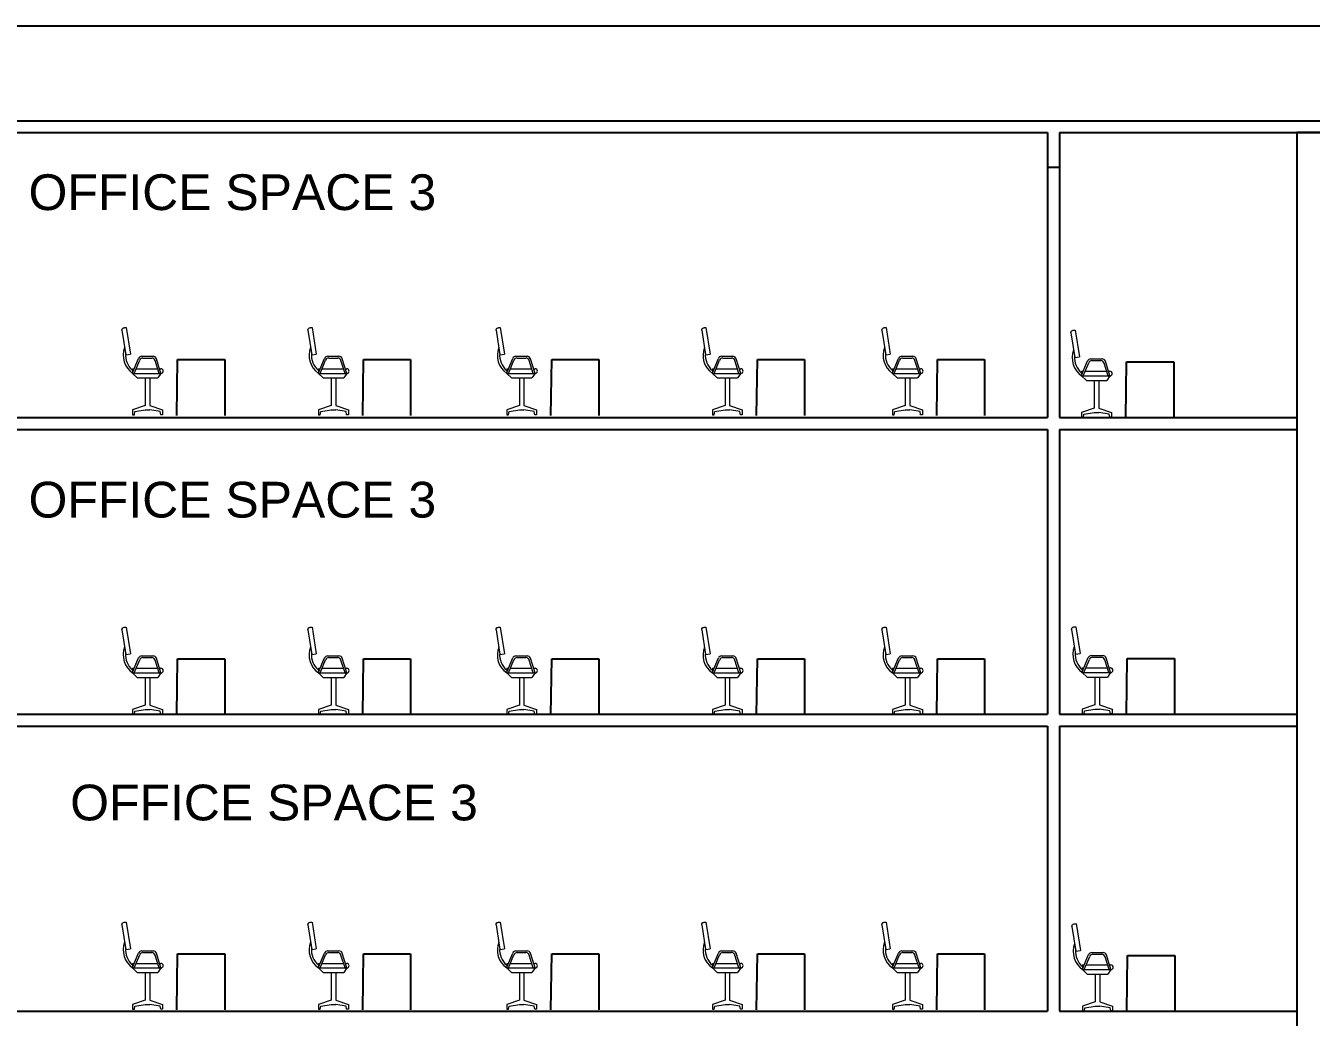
# Model space of a CAD drawing. Header units: millimetres. Extents: x 587797 to 2274247, y 1711 to 439204.
# Drawn here: x 968574 to 984821, y 247612 to 260140 of the extents above; entities that cross this region are included whole.
import ezdxf

# ---------------------------------------------------------------- set-up
doc = ezdxf.new("R2010")
doc.units = ezdxf.units.MM
doc.layers.add('finiture', color=7, linetype='Continuous', lineweight=20)
doc.styles.get("Standard").update_dxf_attribs({"font": 'arial.ttf'})

msp = doc.modelspace()

# ---------------------------------------------------------------- linework, layer by layer
for p, q in [((961486.654, 260139.945, -583.672), (1042054.571, 260139.945, -583.672)), ((961486.654, 258939.945, -583.672), (1042086.654, 258939.945, -583.672)), ((961716.654, 258789.945, -583.672), (981486.654, 258789.945, -583.672)), ((981486.654, 258789.945, -583.672), (981486.654, 255189.945, -583.672)), ((981636.654, 258789.945, -583.672), (981636.654, 255189.945, -583.672)), ((981636.654, 258789.945, -583.672), (986636.654, 258789.945, -583.672)), ((986636.654, 258789.945, -583.672), (984636.654, 258789.945, -583.672)), ((984636.654, 258789.945, -583.672), (984636.654, 236589.945, -583.672)), ((981486.654, 258351.367, -583.672), (981636.654, 258351.367, -583.672)), ((970483.237, 255216.514, -583.672), (970493.217, 255924.656, -583.672)), ((970493.217, 255924.656, -583.672), (971089.175, 255924.656, -583.672)), ((971089.175, 255924.656, -583.672), (971089.175, 255216.514, -583.672)), ((972832.693, 255216.514, -583.672), (972842.673, 255924.656, -583.672)), ((972842.673, 255924.656, -583.672), (973438.631, 255924.656, -583.672)), ((973438.631, 255924.656, -583.672), (973438.631, 255216.514, -583.672)), ((975211.515, 255216.514, -583.672), (975221.495, 255924.656, -583.672)), ((975221.495, 255924.656, -583.672), (975817.453, 255924.656, -583.672)), ((975817.453, 255924.656, -583.672), (975817.453, 255216.514, -583.672)), ((977810.601, 255216.514, -583.672), (977820.581, 255924.656, -583.672)), ((977820.581, 255924.656, -583.672), (978416.539, 255924.656, -583.672)), ((978416.539, 255924.656, -583.672), (978416.539, 255216.514, -583.672)), ((980086.634, 255216.514, -583.672), (980096.615, 255924.656, -583.672)), ((980096.615, 255924.656, -583.672), (980692.572, 255924.656, -583.672)), ((980692.572, 255924.656, -583.672), (980692.572, 255216.514, -583.672)), ((982476.718, 255184.263, -583.672), (982486.698, 255892.405, -583.672)), ((982486.698, 255892.405, -583.672), (983082.656, 255892.405, -583.672)), ((983082.656, 255892.405, -583.672), (983082.656, 255184.263, -583.672)), ((961716.654, 255189.945, -583.672), (981486.654, 255189.945, -583.672)), ((981636.654, 255189.945, -583.672), (984636.654, 255189.945, -583.672)), ((961716.654, 255039.945, -583.672), (981486.654, 255039.945, -583.672)), ((981486.654, 255039.945, -583.672), (981486.654, 251439.945, -583.672)), ((981636.654, 255039.945, -583.672), (981636.654, 251439.945, -583.672)), ((981636.654, 255039.945, -583.672), (984636.654, 255039.945, -583.672)), ((970483.237, 251431.63, -583.672), (970493.217, 252139.772, -583.672)), ((970493.217, 252139.772, -583.672), (971089.175, 252139.772, -583.672)), ((971089.175, 252139.772, -583.672), (971089.175, 251431.63, -583.672)), ((972832.693, 251431.63, -583.672), (972842.673, 252139.772, -583.672)), ((972842.673, 252139.772, -583.672), (973438.631, 252139.772, -583.672)), ((973438.631, 252139.772, -583.672), (973438.631, 251431.63, -583.672)), ((975211.515, 251431.63, -583.672), (975221.495, 252139.772, -583.672)), ((975221.495, 252139.772, -583.672), (975817.453, 252139.772, -583.672)), ((975817.453, 252139.772, -583.672), (975817.453, 251431.63, -583.672)), ((977810.601, 251431.63, -583.672), (977820.581, 252139.772, -583.672)), ((977820.581, 252139.772, -583.672), (978416.539, 252139.772, -583.672)), ((978416.539, 252139.772, -583.672), (978416.539, 251431.63, -583.672)), ((980086.634, 251431.63, -583.672), (980096.615, 252139.772, -583.672)), ((980096.615, 252139.772, -583.672), (980692.572, 252139.772, -583.672)), ((980692.572, 252139.772, -583.672), (980692.572, 251431.63, -583.672)), ((982485.186, 251435.944, -583.672), (982495.166, 252144.086, -583.672)), ((982495.166, 252144.086, -583.672), (983091.123, 252144.086, -583.672)), ((983091.123, 252144.086, -583.672), (983091.123, 251435.944, -583.672)), ((961716.654, 251439.945, -583.672), (981486.654, 251439.945, -583.672)), ((981636.654, 251439.945, -583.672), (984636.654, 251439.945, -583.672)), ((961716.654, 251289.945, -583.672), (981486.654, 251289.945, -583.672)), ((981486.654, 251289.945, -583.672), (981486.654, 247689.945, -583.672)), ((981636.654, 251289.945, -583.672), (981636.654, 247689.945, -583.672)), ((981636.654, 251289.945, -583.672), (984636.654, 251289.945, -583.672)), ((970483.237, 247704.138, -583.672), (970493.217, 248412.28, -583.672)), ((970493.217, 248412.28, -583.672), (971089.175, 248412.28, -583.672)), ((971089.175, 248412.28, -583.672), (971089.175, 247704.138, -583.672)), ((972832.693, 247704.138, -583.672), (972842.673, 248412.28, -583.672)), ((972842.673, 248412.28, -583.672), (973438.631, 248412.28, -583.672)), ((973438.631, 248412.28, -583.672), (973438.631, 247704.138, -583.672)), ((975211.515, 247704.138, -583.672), (975221.495, 248412.28, -583.672)), ((975221.495, 248412.28, -583.672), (975817.453, 248412.28, -583.672)), ((975817.453, 248412.28, -583.672), (975817.453, 247704.138, -583.672)), ((977810.601, 247704.138, -583.672), (977820.581, 248412.28, -583.672)), ((977820.581, 248412.28, -583.672), (978416.539, 248412.28, -583.672)), ((978416.539, 248412.28, -583.672), (978416.539, 247704.138, -583.672)), ((980086.634, 247704.138, -583.672), (980096.615, 248412.28, -583.672)), ((980096.615, 248412.28, -583.672), (980692.572, 248412.28, -583.672)), ((980692.572, 248412.28, -583.672), (980692.572, 247704.138, -583.672)), ((982488.983, 247683.432, -583.672), (982498.963, 248391.574, -583.672)), ((982498.963, 248391.574, -583.672), (983094.921, 248391.574, -583.672)), ((983094.921, 248391.574, -583.672), (983094.921, 247683.432, -583.672)), ((961716.654, 247689.945, -583.672), (981486.654, 247689.945, -583.672)), ((981636.654, 247689.945, -583.672), (984636.654, 247689.945, -583.672))]:
    msp.add_line(p, q)
at = {"layer": 'finiture', "linetype": 'Continuous'}
for p, q in [((969789.584, 256293.467, -583.672), (969838.855, 255979.602, -583.672)), ((969842.936, 256327.61, -583.672), (969896.155, 255988.597, -583.672)), ((972139.04, 256293.467, -583.672), (972188.311, 255979.602, -583.672)), ((972192.391, 256327.61, -583.672), (972245.61, 255988.597, -583.672)), ((974517.862, 256293.467, -583.672), (974567.133, 255979.602, -583.672)), ((974571.214, 256327.61, -583.672), (974624.433, 255988.597, -583.672)), ((977116.948, 256293.467, -583.672), (977166.219, 255979.602, -583.672)), ((977170.3, 256327.61, -583.672), (977223.519, 255988.597, -583.672)), ((979392.981, 256293.467, -583.672), (979442.252, 255979.602, -583.672)), ((979446.333, 256327.61, -583.672), (979499.552, 255988.597, -583.672)), ((981783.065, 256261.216, -583.672), (981832.336, 255947.351, -583.672)), ((981836.417, 256295.359, -583.672), (981889.636, 255956.346, -583.672)), ((969838.855, 255979.602, -583.672), (969896.155, 255988.597, -583.672)), ((969924.882, 255755.643, -583.672), (970000.513, 255936.163, -583.672)), ((969944.943, 255747.238, -583.672), (970014.982, 255914.412, -583.672)), ((970040.635, 255962.854, -583.672), (970183.211, 255962.854, -583.672)), ((970055.104, 255941.103, -583.672), (970167.243, 255941.103, -583.672)), ((970259.933, 255747.597, -583.672), (970208.746, 255910.633, -583.672)), ((970282.73, 255747.597, -583.672), (970224.715, 255932.383, -583.672)), ((972188.311, 255979.602, -583.672), (972245.61, 255988.597, -583.672)), ((972274.338, 255755.643, -583.672), (972349.968, 255936.163, -583.672)), ((972294.399, 255747.238, -583.672), (972364.438, 255914.412, -583.672)), ((972390.09, 255962.854, -583.672), (972532.667, 255962.854, -583.672)), ((972404.56, 255941.103, -583.672), (972516.698, 255941.103, -583.672)), ((972609.389, 255747.597, -583.672), (972558.202, 255910.633, -583.672)), ((972632.186, 255747.597, -583.672), (972574.17, 255932.383, -583.672)), ((974567.133, 255979.602, -583.672), (974624.433, 255988.597, -583.672)), ((974653.16, 255755.643, -583.672), (974728.791, 255936.163, -583.672)), ((974673.221, 255747.238, -583.672), (974743.261, 255914.412, -583.672)), ((974768.913, 255962.854, -583.672), (974911.489, 255962.854, -583.672)), ((974783.383, 255941.103, -583.672), (974895.521, 255941.103, -583.672)), ((974988.211, 255747.597, -583.672), (974937.024, 255910.633, -583.672)), ((975011.008, 255747.597, -583.672), (974952.993, 255932.383, -583.672)), ((977166.219, 255979.602, -583.672), (977223.519, 255988.597, -583.672)), ((977252.246, 255755.643, -583.672), (977327.877, 255936.163, -583.672)), ((977272.307, 255747.238, -583.672), (977342.347, 255914.412, -583.672)), ((977367.999, 255962.854, -583.672), (977510.575, 255962.854, -583.672)), ((977382.469, 255941.103, -583.672), (977494.607, 255941.103, -583.672)), ((977587.297, 255747.597, -583.672), (977536.11, 255910.633, -583.672)), ((977610.094, 255747.597, -583.672), (977552.079, 255932.383, -583.672)), ((979442.252, 255979.602, -583.672), (979499.552, 255988.597, -583.672)), ((979528.279, 255755.643, -583.672), (979603.91, 255936.163, -583.672)), ((979548.34, 255747.238, -583.672), (979618.38, 255914.412, -583.672)), ((979644.032, 255962.854, -583.672), (979786.608, 255962.854, -583.672)), ((979658.502, 255941.103, -583.672), (979770.64, 255941.103, -583.672)), ((979863.33, 255747.597, -583.672), (979812.143, 255910.633, -583.672)), ((979886.127, 255747.597, -583.672), (979828.112, 255932.383, -583.672)), ((981832.336, 255947.351, -583.672), (981889.636, 255956.346, -583.672)), ((981918.363, 255723.392, -583.672), (981993.994, 255903.911, -583.672)), ((982034.116, 255930.603, -583.672), (982176.692, 255930.603, -583.672)), ((982048.586, 255908.852, -583.672), (982160.724, 255908.852, -583.672)), ((982276.211, 255715.345, -583.672), (982218.196, 255900.132, -583.672)), ((969924.882, 255805.598, -583.672), (969924.882, 255747.597, -583.672)), ((969924.882, 255805.598, -583.672), (969945.811, 255805.598, -583.672)), ((969924.882, 255747.597, -583.672), (970282.73, 255747.597, -583.672)), ((969924.882, 255747.597, -583.672), (969984.291, 255689.993, -583.672)), ((969969.394, 255805.598, -583.672), (970241.723, 255805.598, -583.672)), ((970282.73, 255747.597, -583.672), (970242.68, 255689.993, -583.672)), ((970264.52, 255805.598, -583.672), (970282.73, 255805.598, -583.672)), ((972274.338, 255805.598, -583.672), (972274.338, 255747.597, -583.672)), ((972274.338, 255805.598, -583.672), (972295.267, 255805.598, -583.672)), ((972274.338, 255747.597, -583.672), (972632.186, 255747.597, -583.672)), ((972274.338, 255747.597, -583.672), (972333.747, 255689.993, -583.672)), ((972318.849, 255805.598, -583.672), (972591.178, 255805.598, -583.672)), ((972632.186, 255747.597, -583.672), (972592.136, 255689.993, -583.672)), ((972613.976, 255805.598, -583.672), (972632.186, 255805.598, -583.672)), ((974653.16, 255805.598, -583.672), (974653.16, 255747.597, -583.672)), ((974653.16, 255805.598, -583.672), (974674.089, 255805.598, -583.672)), ((974653.16, 255747.597, -583.672), (975011.008, 255747.597, -583.672)), ((974653.16, 255747.597, -583.672), (974712.569, 255689.993, -583.672)), ((974697.672, 255805.598, -583.672), (974970.001, 255805.598, -583.672)), ((975011.008, 255747.597, -583.672), (974970.958, 255689.993, -583.672)), ((974992.798, 255805.598, -583.672), (975011.008, 255805.598, -583.672)), ((977252.246, 255805.598, -583.672), (977252.246, 255747.597, -583.672)), ((977252.246, 255805.598, -583.672), (977273.175, 255805.598, -583.672)), ((977252.246, 255747.597, -583.672), (977610.094, 255747.597, -583.672)), ((977252.246, 255747.597, -583.672), (977311.655, 255689.993, -583.672)), ((977296.758, 255805.598, -583.672), (977569.087, 255805.598, -583.672)), ((977610.094, 255747.597, -583.672), (977570.044, 255689.993, -583.672)), ((977591.884, 255805.598, -583.672), (977610.094, 255805.598, -583.672)), ((979528.279, 255805.598, -583.672), (979528.279, 255747.597, -583.672)), ((979528.279, 255805.598, -583.672), (979549.209, 255805.598, -583.672)), ((979528.279, 255747.597, -583.672), (979886.127, 255747.597, -583.672)), ((979528.279, 255747.597, -583.672), (979587.688, 255689.993, -583.672)), ((979572.791, 255805.598, -583.672), (979845.12, 255805.598, -583.672)), ((979886.127, 255747.597, -583.672), (979846.077, 255689.993, -583.672)), ((979867.917, 255805.598, -583.672), (979886.127, 255805.598, -583.672)), ((981918.363, 255773.347, -583.672), (981918.363, 255715.345, -583.672)), ((981918.363, 255773.347, -583.672), (981939.292, 255773.347, -583.672)), ((981938.424, 255714.987, -583.672), (982008.464, 255882.161, -583.672)), ((981962.875, 255773.347, -583.672), (982235.204, 255773.347, -583.672)), ((982253.414, 255715.345, -583.672), (982202.227, 255878.381, -583.672)), ((982258.001, 255773.347, -583.672), (982276.211, 255773.347, -583.672)), ((969984.291, 255689.993, -583.672), (970242.68, 255689.993, -583.672)), ((970084.485, 255689.993, -583.672), (970084.485, 255341.828, -583.672)), ((970142.486, 255689.993, -583.672), (970142.486, 255341.828, -583.672)), ((972333.747, 255689.993, -583.672), (972592.136, 255689.993, -583.672)), ((972433.941, 255689.993, -583.672), (972433.941, 255341.828, -583.672)), ((972491.942, 255689.993, -583.672), (972491.942, 255341.828, -583.672)), ((974712.569, 255689.993, -583.672), (974970.958, 255689.993, -583.672)), ((974812.763, 255689.993, -583.672), (974812.763, 255341.828, -583.672)), ((974870.764, 255689.993, -583.672), (974870.764, 255341.828, -583.672)), ((977311.655, 255689.993, -583.672), (977570.044, 255689.993, -583.672)), ((977411.849, 255689.993, -583.672), (977411.849, 255341.828, -583.672)), ((977469.85, 255689.993, -583.672), (977469.85, 255341.828, -583.672)), ((979587.688, 255689.993, -583.672), (979846.077, 255689.993, -583.672)), ((979687.882, 255689.993, -583.672), (979687.882, 255341.828, -583.672)), ((979745.883, 255689.993, -583.672), (979745.883, 255341.828, -583.672)), ((981918.363, 255715.345, -583.672), (982276.211, 255715.345, -583.672)), ((981918.363, 255715.345, -583.672), (981977.772, 255657.742, -583.672)), ((981977.772, 255657.742, -583.672), (982236.161, 255657.742, -583.672)), ((982077.966, 255657.742, -583.672), (982077.966, 255309.576, -583.672)), ((982135.967, 255657.742, -583.672), (982135.967, 255309.576, -583.672)), ((982276.211, 255715.345, -583.672), (982236.161, 255657.742, -583.672)), ((970084.485, 255341.828, -583.672), (969924.882, 255287.191, -583.672)), ((969924.882, 255287.191, -583.672), (969924.882, 255225.585, -583.672)), ((969946.825, 255225.585, -583.672), (969953.611, 255264.726, -583.672)), ((969953.611, 255264.726, -583.672), (970084.485, 255287.191, -583.672)), ((970084.485, 255287.191, -583.672), (970142.486, 255287.191, -583.672)), ((970142.486, 255341.828, -583.672), (970302.089, 255287.191, -583.672)), ((970273.36, 255264.726, -583.672), (970142.486, 255287.191, -583.672)), ((970280.147, 255225.585, -583.672), (970273.36, 255264.726, -583.672)), ((970302.089, 255287.191, -583.672), (970302.089, 255225.585, -583.672)), ((972433.941, 255341.828, -583.672), (972274.338, 255287.191, -583.672)), ((972274.338, 255287.191, -583.672), (972274.338, 255225.585, -583.672)), ((972296.28, 255225.585, -583.672), (972303.067, 255264.726, -583.672)), ((972303.067, 255264.726, -583.672), (972433.941, 255287.191, -583.672)), ((972433.941, 255287.191, -583.672), (972491.942, 255287.191, -583.672)), ((972491.942, 255341.828, -583.672), (972651.545, 255287.191, -583.672)), ((972622.816, 255264.726, -583.672), (972491.942, 255287.191, -583.672)), ((972629.602, 255225.585, -583.672), (972622.816, 255264.726, -583.672)), ((972651.545, 255287.191, -583.672), (972651.545, 255225.585, -583.672)), ((974812.763, 255341.828, -583.672), (974653.16, 255287.191, -583.672)), ((974653.16, 255287.191, -583.672), (974653.16, 255225.585, -583.672)), ((974675.103, 255225.585, -583.672), (974681.889, 255264.726, -583.672)), ((974681.889, 255264.726, -583.672), (974812.763, 255287.191, -583.672)), ((974812.763, 255287.191, -583.672), (974870.764, 255287.191, -583.672)), ((974870.764, 255341.828, -583.672), (975030.367, 255287.191, -583.672)), ((975001.638, 255264.726, -583.672), (974870.764, 255287.191, -583.672)), ((975008.425, 255225.585, -583.672), (975001.638, 255264.726, -583.672)), ((975030.367, 255287.191, -583.672), (975030.367, 255225.585, -583.672)), ((977411.849, 255341.828, -583.672), (977252.246, 255287.191, -583.672)), ((977252.246, 255287.191, -583.672), (977252.246, 255225.585, -583.672)), ((977274.189, 255225.585, -583.672), (977280.975, 255264.726, -583.672)), ((977280.975, 255264.726, -583.672), (977411.849, 255287.191, -583.672)), ((977411.849, 255287.191, -583.672), (977469.85, 255287.191, -583.672)), ((977469.85, 255341.828, -583.672), (977629.453, 255287.191, -583.672)), ((977600.724, 255264.726, -583.672), (977469.85, 255287.191, -583.672)), ((977607.511, 255225.585, -583.672), (977600.724, 255264.726, -583.672)), ((977629.453, 255287.191, -583.672), (977629.453, 255225.585, -583.672)), ((979687.882, 255341.828, -583.672), (979528.279, 255287.191, -583.672)), ((979528.279, 255287.191, -583.672), (979528.279, 255225.585, -583.672)), ((979550.222, 255225.585, -583.672), (979557.008, 255264.726, -583.672)), ((979557.008, 255264.726, -583.672), (979687.882, 255287.191, -583.672)), ((979687.882, 255287.191, -583.672), (979745.883, 255287.191, -583.672)), ((979745.883, 255341.828, -583.672), (979905.486, 255287.191, -583.672)), ((979876.757, 255264.726, -583.672), (979745.883, 255287.191, -583.672)), ((979883.544, 255225.585, -583.672), (979876.757, 255264.726, -583.672)), ((979905.486, 255287.191, -583.672), (979905.486, 255225.585, -583.672)), ((982077.966, 255309.576, -583.672), (981918.363, 255254.94, -583.672)), ((981918.363, 255254.94, -583.672), (981918.363, 255193.333, -583.672)), ((981947.092, 255232.474, -583.672), (982077.966, 255254.94, -583.672)), ((982077.966, 255254.94, -583.672), (982135.967, 255254.94, -583.672)), ((982135.967, 255309.576, -583.672), (982295.57, 255254.94, -583.672)), ((982266.841, 255232.474, -583.672), (982135.967, 255254.94, -583.672)), ((982295.57, 255254.94, -583.672), (982295.57, 255193.333, -583.672)), ((969924.882, 255225.585, -583.672), (969946.825, 255225.585, -583.672)), ((970302.089, 255225.585, -583.672), (970280.147, 255225.585, -583.672)), ((972274.338, 255225.585, -583.672), (972296.28, 255225.585, -583.672)), ((972651.545, 255225.585, -583.672), (972629.602, 255225.585, -583.672)), ((974653.16, 255225.585, -583.672), (974675.103, 255225.585, -583.672)), ((975030.367, 255225.585, -583.672), (975008.425, 255225.585, -583.672)), ((977252.246, 255225.585, -583.672), (977274.189, 255225.585, -583.672)), ((977629.453, 255225.585, -583.672), (977607.511, 255225.585, -583.672)), ((979528.279, 255225.585, -583.672), (979550.222, 255225.585, -583.672)), ((979905.486, 255225.585, -583.672), (979883.544, 255225.585, -583.672)), ((981918.363, 255193.333, -583.672), (981940.306, 255193.333, -583.672)), ((981940.306, 255193.333, -583.672), (981947.092, 255232.474, -583.672)), ((982273.628, 255193.333, -583.672), (982266.841, 255232.474, -583.672)), ((982295.57, 255193.333, -583.672), (982273.628, 255193.333, -583.672)), ((969789.584, 252508.583, -583.672), (969838.855, 252194.718, -583.672)), ((969842.936, 252542.726, -583.672), (969896.155, 252203.713, -583.672)), ((972139.04, 252508.583, -583.672), (972188.311, 252194.718, -583.672)), ((972192.391, 252542.726, -583.672), (972245.61, 252203.713, -583.672)), ((974517.862, 252508.583, -583.672), (974567.133, 252194.718, -583.672)), ((974571.214, 252542.726, -583.672), (974624.433, 252203.713, -583.672)), ((977116.948, 252508.583, -583.672), (977166.219, 252194.718, -583.672)), ((977170.3, 252542.726, -583.672), (977223.519, 252203.713, -583.672)), ((979392.981, 252508.583, -583.672), (979442.252, 252194.718, -583.672)), ((979446.333, 252542.726, -583.672), (979499.552, 252203.713, -583.672)), ((981791.532, 252512.897, -583.672), (981840.803, 252199.032, -583.672)), ((981844.884, 252547.04, -583.672), (981898.103, 252208.027, -583.672)), ((969838.855, 252194.718, -583.672), (969896.155, 252203.713, -583.672)), ((969924.882, 251970.759, -583.672), (970000.513, 252151.278, -583.672)), ((970040.635, 252177.97, -583.672), (970183.211, 252177.97, -583.672)), ((970055.104, 252156.219, -583.672), (970167.243, 252156.219, -583.672)), ((972188.311, 252194.718, -583.672), (972245.61, 252203.713, -583.672)), ((972274.338, 251970.759, -583.672), (972349.968, 252151.278, -583.672)), ((972390.09, 252177.97, -583.672), (972532.667, 252177.97, -583.672)), ((972404.56, 252156.219, -583.672), (972516.698, 252156.219, -583.672)), ((974567.133, 252194.718, -583.672), (974624.433, 252203.713, -583.672)), ((974653.16, 251970.759, -583.672), (974728.791, 252151.278, -583.672)), ((974768.913, 252177.97, -583.672), (974911.489, 252177.97, -583.672)), ((974783.383, 252156.219, -583.672), (974895.521, 252156.219, -583.672)), ((977166.219, 252194.718, -583.672), (977223.519, 252203.713, -583.672)), ((977252.246, 251970.759, -583.672), (977327.877, 252151.278, -583.672)), ((977367.999, 252177.97, -583.672), (977510.575, 252177.97, -583.672)), ((977382.469, 252156.219, -583.672), (977494.607, 252156.219, -583.672)), ((979442.252, 252194.718, -583.672), (979499.552, 252203.713, -583.672)), ((979528.279, 251970.759, -583.672), (979603.91, 252151.278, -583.672)), ((979644.032, 252177.97, -583.672), (979786.608, 252177.97, -583.672)), ((979658.502, 252156.219, -583.672), (979770.64, 252156.219, -583.672)), ((981840.803, 252199.032, -583.672), (981898.103, 252208.027, -583.672)), ((981926.831, 251975.073, -583.672), (982002.461, 252155.592, -583.672)), ((982042.583, 252182.284, -583.672), (982185.16, 252182.284, -583.672)), ((982057.053, 252160.533, -583.672), (982169.191, 252160.533, -583.672)), ((982284.679, 251967.026, -583.672), (982226.663, 252151.813, -583.672)), ((969924.882, 252020.714, -583.672), (969924.882, 251962.713, -583.672)), ((969924.882, 252020.714, -583.672), (969945.811, 252020.714, -583.672)), ((969944.943, 251962.354, -583.672), (970014.982, 252129.528, -583.672)), ((969969.394, 252020.714, -583.672), (970241.723, 252020.714, -583.672)), ((970259.933, 251962.713, -583.672), (970208.746, 252125.749, -583.672)), ((970282.73, 251962.713, -583.672), (970224.715, 252147.499, -583.672)), ((970264.52, 252020.714, -583.672), (970282.73, 252020.714, -583.672)), ((972274.338, 252020.714, -583.672), (972274.338, 251962.713, -583.672)), ((972274.338, 252020.714, -583.672), (972295.267, 252020.714, -583.672)), ((972294.399, 251962.354, -583.672), (972364.438, 252129.528, -583.672)), ((972318.849, 252020.714, -583.672), (972591.178, 252020.714, -583.672)), ((972609.389, 251962.713, -583.672), (972558.202, 252125.749, -583.672)), ((972632.186, 251962.713, -583.672), (972574.17, 252147.499, -583.672)), ((972613.976, 252020.714, -583.672), (972632.186, 252020.714, -583.672)), ((974653.16, 252020.714, -583.672), (974653.16, 251962.713, -583.672)), ((974653.16, 252020.714, -583.672), (974674.089, 252020.714, -583.672)), ((974673.221, 251962.354, -583.672), (974743.261, 252129.528, -583.672)), ((974697.672, 252020.714, -583.672), (974970.001, 252020.714, -583.672)), ((974988.211, 251962.713, -583.672), (974937.024, 252125.749, -583.672)), ((975011.008, 251962.713, -583.672), (974952.993, 252147.499, -583.672)), ((974992.798, 252020.714, -583.672), (975011.008, 252020.714, -583.672)), ((977252.246, 252020.714, -583.672), (977252.246, 251962.713, -583.672)), ((977252.246, 252020.714, -583.672), (977273.175, 252020.714, -583.672)), ((977272.307, 251962.354, -583.672), (977342.347, 252129.528, -583.672)), ((977296.758, 252020.714, -583.672), (977569.087, 252020.714, -583.672)), ((977587.297, 251962.713, -583.672), (977536.11, 252125.749, -583.672)), ((977610.094, 251962.713, -583.672), (977552.079, 252147.499, -583.672)), ((977591.884, 252020.714, -583.672), (977610.094, 252020.714, -583.672)), ((979528.279, 252020.714, -583.672), (979528.279, 251962.713, -583.672)), ((979528.279, 252020.714, -583.672), (979549.209, 252020.714, -583.672)), ((979548.34, 251962.354, -583.672), (979618.38, 252129.528, -583.672)), ((979572.791, 252020.714, -583.672), (979845.12, 252020.714, -583.672)), ((979863.33, 251962.713, -583.672), (979812.143, 252125.749, -583.672)), ((979886.127, 251962.713, -583.672), (979828.112, 252147.499, -583.672)), ((979867.917, 252020.714, -583.672), (979886.127, 252020.714, -583.672)), ((981926.831, 252025.028, -583.672), (981926.831, 251967.026, -583.672)), ((981926.831, 252025.028, -583.672), (981947.76, 252025.028, -583.672)), ((981946.892, 251966.668, -583.672), (982016.931, 252133.842, -583.672)), ((981971.342, 252025.028, -583.672), (982243.671, 252025.028, -583.672)), ((982261.881, 251967.026, -583.672), (982210.695, 252130.063, -583.672)), ((982266.469, 252025.028, -583.672), (982284.679, 252025.028, -583.672)), ((969924.882, 251962.713, -583.672), (970282.73, 251962.713, -583.672)), ((969924.882, 251962.713, -583.672), (969984.291, 251905.109, -583.672)), ((969984.291, 251905.109, -583.672), (970242.68, 251905.109, -583.672)), ((970084.485, 251905.109, -583.672), (970084.485, 251556.943, -583.672)), ((970142.486, 251905.109, -583.672), (970142.486, 251556.943, -583.672)), ((970282.73, 251962.713, -583.672), (970242.68, 251905.109, -583.672)), ((972274.338, 251962.713, -583.672), (972632.186, 251962.713, -583.672)), ((972274.338, 251962.713, -583.672), (972333.747, 251905.109, -583.672)), ((972333.747, 251905.109, -583.672), (972592.136, 251905.109, -583.672)), ((972433.941, 251905.109, -583.672), (972433.941, 251556.943, -583.672)), ((972491.942, 251905.109, -583.672), (972491.942, 251556.943, -583.672)), ((972632.186, 251962.713, -583.672), (972592.136, 251905.109, -583.672)), ((974653.16, 251962.713, -583.672), (975011.008, 251962.713, -583.672)), ((974653.16, 251962.713, -583.672), (974712.569, 251905.109, -583.672)), ((974712.569, 251905.109, -583.672), (974970.958, 251905.109, -583.672)), ((974812.763, 251905.109, -583.672), (974812.763, 251556.943, -583.672)), ((974870.764, 251905.109, -583.672), (974870.764, 251556.943, -583.672)), ((975011.008, 251962.713, -583.672), (974970.958, 251905.109, -583.672)), ((977252.246, 251962.713, -583.672), (977610.094, 251962.713, -583.672)), ((977252.246, 251962.713, -583.672), (977311.655, 251905.109, -583.672)), ((977311.655, 251905.109, -583.672), (977570.044, 251905.109, -583.672)), ((977411.849, 251905.109, -583.672), (977411.849, 251556.943, -583.672)), ((977469.85, 251905.109, -583.672), (977469.85, 251556.943, -583.672)), ((977610.094, 251962.713, -583.672), (977570.044, 251905.109, -583.672)), ((979528.279, 251962.713, -583.672), (979886.127, 251962.713, -583.672)), ((979528.279, 251962.713, -583.672), (979587.688, 251905.109, -583.672)), ((979587.688, 251905.109, -583.672), (979846.077, 251905.109, -583.672)), ((979687.882, 251905.109, -583.672), (979687.882, 251556.943, -583.672)), ((979745.883, 251905.109, -583.672), (979745.883, 251556.943, -583.672)), ((979886.127, 251962.713, -583.672), (979846.077, 251905.109, -583.672)), ((981926.831, 251967.026, -583.672), (982284.679, 251967.026, -583.672)), ((981926.831, 251967.026, -583.672), (981986.24, 251909.423, -583.672)), ((981986.24, 251909.423, -583.672), (982244.629, 251909.423, -583.672)), ((982086.433, 251909.423, -583.672), (982086.433, 251561.257, -583.672)), ((982144.435, 251909.423, -583.672), (982144.435, 251561.257, -583.672)), ((982284.679, 251967.026, -583.672), (982244.629, 251909.423, -583.672)), ((970084.485, 251556.943, -583.672), (969924.882, 251502.307, -583.672)), ((969924.882, 251502.307, -583.672), (969924.882, 251440.7, -583.672)), ((969953.611, 251479.841, -583.672), (970084.485, 251502.307, -583.672)), ((970084.485, 251502.307, -583.672), (970142.486, 251502.307, -583.672)), ((970142.486, 251556.943, -583.672), (970302.089, 251502.307, -583.672)), ((970273.36, 251479.841, -583.672), (970142.486, 251502.307, -583.672)), ((970302.089, 251502.307, -583.672), (970302.089, 251440.7, -583.672)), ((972433.941, 251556.943, -583.672), (972274.338, 251502.307, -583.672)), ((972274.338, 251502.307, -583.672), (972274.338, 251440.7, -583.672)), ((972303.067, 251479.841, -583.672), (972433.941, 251502.307, -583.672)), ((972433.941, 251502.307, -583.672), (972491.942, 251502.307, -583.672)), ((972491.942, 251556.943, -583.672), (972651.545, 251502.307, -583.672)), ((972622.816, 251479.841, -583.672), (972491.942, 251502.307, -583.672)), ((972651.545, 251502.307, -583.672), (972651.545, 251440.7, -583.672)), ((974812.763, 251556.943, -583.672), (974653.16, 251502.307, -583.672)), ((974653.16, 251502.307, -583.672), (974653.16, 251440.7, -583.672)), ((974681.889, 251479.841, -583.672), (974812.763, 251502.307, -583.672)), ((974812.763, 251502.307, -583.672), (974870.764, 251502.307, -583.672)), ((974870.764, 251556.943, -583.672), (975030.367, 251502.307, -583.672)), ((975001.638, 251479.841, -583.672), (974870.764, 251502.307, -583.672)), ((975030.367, 251502.307, -583.672), (975030.367, 251440.7, -583.672)), ((977411.849, 251556.943, -583.672), (977252.246, 251502.307, -583.672)), ((977252.246, 251502.307, -583.672), (977252.246, 251440.7, -583.672)), ((977280.975, 251479.841, -583.672), (977411.849, 251502.307, -583.672)), ((977411.849, 251502.307, -583.672), (977469.85, 251502.307, -583.672)), ((977469.85, 251556.943, -583.672), (977629.453, 251502.307, -583.672)), ((977600.724, 251479.841, -583.672), (977469.85, 251502.307, -583.672)), ((977629.453, 251502.307, -583.672), (977629.453, 251440.7, -583.672)), ((979687.882, 251556.943, -583.672), (979528.279, 251502.307, -583.672)), ((979528.279, 251502.307, -583.672), (979528.279, 251440.7, -583.672)), ((979557.008, 251479.841, -583.672), (979687.882, 251502.307, -583.672)), ((979687.882, 251502.307, -583.672), (979745.883, 251502.307, -583.672)), ((979745.883, 251556.943, -583.672), (979905.486, 251502.307, -583.672)), ((979876.757, 251479.841, -583.672), (979745.883, 251502.307, -583.672)), ((979905.486, 251502.307, -583.672), (979905.486, 251440.7, -583.672)), ((982086.433, 251561.257, -583.672), (981926.831, 251506.621, -583.672)), ((981926.831, 251506.621, -583.672), (981926.831, 251445.014, -583.672)), ((981955.559, 251484.155, -583.672), (982086.433, 251506.621, -583.672)), ((982086.433, 251506.621, -583.672), (982144.435, 251506.621, -583.672)), ((982144.435, 251561.257, -583.672), (982304.038, 251506.621, -583.672)), ((982275.309, 251484.155, -583.672), (982144.435, 251506.621, -583.672)), ((982304.038, 251506.621, -583.672), (982304.038, 251445.014, -583.672)), ((969924.882, 251440.7, -583.672), (969946.825, 251440.7, -583.672)), ((969946.825, 251440.7, -583.672), (969953.611, 251479.841, -583.672)), ((970280.147, 251440.7, -583.672), (970273.36, 251479.841, -583.672)), ((970302.089, 251440.7, -583.672), (970280.147, 251440.7, -583.672)), ((972274.338, 251440.7, -583.672), (972296.28, 251440.7, -583.672)), ((972296.28, 251440.7, -583.672), (972303.067, 251479.841, -583.672)), ((972629.602, 251440.7, -583.672), (972622.816, 251479.841, -583.672)), ((972651.545, 251440.7, -583.672), (972629.602, 251440.7, -583.672)), ((974653.16, 251440.7, -583.672), (974675.103, 251440.7, -583.672)), ((974675.103, 251440.7, -583.672), (974681.889, 251479.841, -583.672)), ((975008.425, 251440.7, -583.672), (975001.638, 251479.841, -583.672)), ((975030.367, 251440.7, -583.672), (975008.425, 251440.7, -583.672)), ((977252.246, 251440.7, -583.672), (977274.189, 251440.7, -583.672)), ((977274.189, 251440.7, -583.672), (977280.975, 251479.841, -583.672)), ((977607.511, 251440.7, -583.672), (977600.724, 251479.841, -583.672)), ((977629.453, 251440.7, -583.672), (977607.511, 251440.7, -583.672)), ((979528.279, 251440.7, -583.672), (979550.222, 251440.7, -583.672)), ((979550.222, 251440.7, -583.672), (979557.008, 251479.841, -583.672)), ((979883.544, 251440.7, -583.672), (979876.757, 251479.841, -583.672)), ((979905.486, 251440.7, -583.672), (979883.544, 251440.7, -583.672)), ((981926.831, 251445.014, -583.672), (981948.773, 251445.014, -583.672)), ((981948.773, 251445.014, -583.672), (981955.559, 251484.155, -583.672)), ((982282.095, 251445.014, -583.672), (982275.309, 251484.155, -583.672)), ((982304.038, 251445.014, -583.672), (982282.095, 251445.014, -583.672)), ((969789.584, 248781.091, -583.672), (969838.855, 248467.226, -583.672)), ((969842.936, 248815.234, -583.672), (969896.155, 248476.221, -583.672)), ((972139.04, 248781.091, -583.672), (972188.311, 248467.226, -583.672)), ((972192.391, 248815.234, -583.672), (972245.61, 248476.221, -583.672)), ((974517.862, 248781.091, -583.672), (974567.133, 248467.226, -583.672)), ((974571.214, 248815.234, -583.672), (974624.433, 248476.221, -583.672)), ((977116.948, 248781.091, -583.672), (977166.219, 248467.226, -583.672)), ((977170.3, 248815.234, -583.672), (977223.519, 248476.221, -583.672)), ((979392.981, 248781.091, -583.672), (979442.252, 248467.226, -583.672)), ((979446.333, 248815.234, -583.672), (979499.552, 248476.221, -583.672)), ((981795.33, 248760.385, -583.672), (981844.601, 248446.52, -583.672)), ((981848.682, 248794.528, -583.672), (981901.9, 248455.515, -583.672)), ((969838.855, 248467.226, -583.672), (969896.155, 248476.221, -583.672)), ((969924.882, 248243.267, -583.672), (970000.513, 248423.786, -583.672)), ((970040.635, 248450.478, -583.672), (970183.211, 248450.478, -583.672)), ((970055.104, 248428.727, -583.672), (970167.243, 248428.727, -583.672)), ((970282.73, 248235.22, -583.672), (970224.715, 248420.007, -583.672)), ((972188.311, 248467.226, -583.672), (972245.61, 248476.221, -583.672)), ((972274.338, 248243.267, -583.672), (972349.968, 248423.786, -583.672)), ((972390.09, 248450.478, -583.672), (972532.667, 248450.478, -583.672)), ((972404.56, 248428.727, -583.672), (972516.698, 248428.727, -583.672)), ((972632.186, 248235.22, -583.672), (972574.17, 248420.007, -583.672)), ((974567.133, 248467.226, -583.672), (974624.433, 248476.221, -583.672)), ((974653.16, 248243.267, -583.672), (974728.791, 248423.786, -583.672)), ((974768.913, 248450.478, -583.672), (974911.489, 248450.478, -583.672)), ((974783.383, 248428.727, -583.672), (974895.521, 248428.727, -583.672)), ((975011.008, 248235.22, -583.672), (974952.993, 248420.007, -583.672)), ((977166.219, 248467.226, -583.672), (977223.519, 248476.221, -583.672)), ((977252.246, 248243.267, -583.672), (977327.877, 248423.786, -583.672)), ((977367.999, 248450.478, -583.672), (977510.575, 248450.478, -583.672)), ((977382.469, 248428.727, -583.672), (977494.607, 248428.727, -583.672)), ((977610.094, 248235.22, -583.672), (977552.079, 248420.007, -583.672)), ((979442.252, 248467.226, -583.672), (979499.552, 248476.221, -583.672)), ((979528.279, 248243.267, -583.672), (979603.91, 248423.786, -583.672)), ((979644.032, 248450.478, -583.672), (979786.608, 248450.478, -583.672)), ((979658.502, 248428.727, -583.672), (979770.64, 248428.727, -583.672)), ((979886.127, 248235.22, -583.672), (979828.112, 248420.007, -583.672)), ((981844.601, 248446.52, -583.672), (981901.9, 248455.515, -583.672)), ((982046.381, 248429.772, -583.672), (982188.957, 248429.772, -583.672)), ((969924.882, 248293.222, -583.672), (969924.882, 248235.22, -583.672)), ((969924.882, 248293.222, -583.672), (969945.811, 248293.222, -583.672)), ((969944.943, 248234.862, -583.672), (970014.982, 248402.036, -583.672)), ((969969.394, 248293.222, -583.672), (970241.723, 248293.222, -583.672)), ((970259.933, 248235.22, -583.672), (970208.746, 248398.257, -583.672)), ((970264.52, 248293.222, -583.672), (970282.73, 248293.222, -583.672)), ((972274.338, 248293.222, -583.672), (972274.338, 248235.22, -583.672)), ((972274.338, 248293.222, -583.672), (972295.267, 248293.222, -583.672)), ((972294.399, 248234.862, -583.672), (972364.438, 248402.036, -583.672)), ((972318.849, 248293.222, -583.672), (972591.178, 248293.222, -583.672)), ((972609.389, 248235.22, -583.672), (972558.202, 248398.257, -583.672)), ((972613.976, 248293.222, -583.672), (972632.186, 248293.222, -583.672)), ((974653.16, 248293.222, -583.672), (974653.16, 248235.22, -583.672)), ((974653.16, 248293.222, -583.672), (974674.089, 248293.222, -583.672)), ((974673.221, 248234.862, -583.672), (974743.261, 248402.036, -583.672)), ((974697.672, 248293.222, -583.672), (974970.001, 248293.222, -583.672)), ((974988.211, 248235.22, -583.672), (974937.024, 248398.257, -583.672)), ((974992.798, 248293.222, -583.672), (975011.008, 248293.222, -583.672)), ((977252.246, 248293.222, -583.672), (977252.246, 248235.22, -583.672)), ((977252.246, 248293.222, -583.672), (977273.175, 248293.222, -583.672)), ((977272.307, 248234.862, -583.672), (977342.347, 248402.036, -583.672)), ((977296.758, 248293.222, -583.672), (977569.087, 248293.222, -583.672)), ((977587.297, 248235.22, -583.672), (977536.11, 248398.257, -583.672)), ((977591.884, 248293.222, -583.672), (977610.094, 248293.222, -583.672)), ((979528.279, 248293.222, -583.672), (979528.279, 248235.22, -583.672)), ((979528.279, 248293.222, -583.672), (979549.209, 248293.222, -583.672)), ((979548.34, 248234.862, -583.672), (979618.38, 248402.036, -583.672)), ((979572.791, 248293.222, -583.672), (979845.12, 248293.222, -583.672)), ((979863.33, 248235.22, -583.672), (979812.143, 248398.257, -583.672)), ((979867.917, 248293.222, -583.672), (979886.127, 248293.222, -583.672)), ((981930.628, 248222.561, -583.672), (982006.259, 248403.08, -583.672)), ((981930.628, 248272.516, -583.672), (981930.628, 248214.515, -583.672)), ((981930.628, 248272.516, -583.672), (981951.557, 248272.516, -583.672)), ((981950.689, 248214.156, -583.672), (982020.728, 248381.33, -583.672)), ((981975.139, 248272.516, -583.672), (982247.469, 248272.516, -583.672)), ((982060.85, 248408.021, -583.672), (982172.988, 248408.021, -583.672)), ((982265.679, 248214.515, -583.672), (982214.492, 248377.551, -583.672)), ((982288.476, 248214.515, -583.672), (982230.461, 248399.301, -583.672)), ((982270.266, 248272.516, -583.672), (982288.476, 248272.516, -583.672)), ((969924.882, 248235.22, -583.672), (970282.73, 248235.22, -583.672)), ((969924.882, 248235.22, -583.672), (969984.291, 248177.617, -583.672)), ((969984.291, 248177.617, -583.672), (970242.68, 248177.617, -583.672)), ((970084.485, 248177.617, -583.672), (970084.485, 247829.451, -583.672)), ((970142.486, 248177.617, -583.672), (970142.486, 247829.451, -583.672)), ((970282.73, 248235.22, -583.672), (970242.68, 248177.617, -583.672)), ((972274.338, 248235.22, -583.672), (972632.186, 248235.22, -583.672)), ((972274.338, 248235.22, -583.672), (972333.747, 248177.617, -583.672)), ((972333.747, 248177.617, -583.672), (972592.136, 248177.617, -583.672)), ((972433.941, 248177.617, -583.672), (972433.941, 247829.451, -583.672)), ((972491.942, 248177.617, -583.672), (972491.942, 247829.451, -583.672)), ((972632.186, 248235.22, -583.672), (972592.136, 248177.617, -583.672)), ((974653.16, 248235.22, -583.672), (975011.008, 248235.22, -583.672)), ((974653.16, 248235.22, -583.672), (974712.569, 248177.617, -583.672)), ((974712.569, 248177.617, -583.672), (974970.958, 248177.617, -583.672)), ((974812.763, 248177.617, -583.672), (974812.763, 247829.451, -583.672)), ((974870.764, 248177.617, -583.672), (974870.764, 247829.451, -583.672)), ((975011.008, 248235.22, -583.672), (974970.958, 248177.617, -583.672)), ((977252.246, 248235.22, -583.672), (977610.094, 248235.22, -583.672)), ((977252.246, 248235.22, -583.672), (977311.655, 248177.617, -583.672)), ((977311.655, 248177.617, -583.672), (977570.044, 248177.617, -583.672)), ((977411.849, 248177.617, -583.672), (977411.849, 247829.451, -583.672)), ((977469.85, 248177.617, -583.672), (977469.85, 247829.451, -583.672)), ((977610.094, 248235.22, -583.672), (977570.044, 248177.617, -583.672)), ((979528.279, 248235.22, -583.672), (979886.127, 248235.22, -583.672)), ((979528.279, 248235.22, -583.672), (979587.688, 248177.617, -583.672)), ((979587.688, 248177.617, -583.672), (979846.077, 248177.617, -583.672)), ((979687.882, 248177.617, -583.672), (979687.882, 247829.451, -583.672)), ((979745.883, 248177.617, -583.672), (979745.883, 247829.451, -583.672)), ((979886.127, 248235.22, -583.672), (979846.077, 248177.617, -583.672)), ((981930.628, 248214.515, -583.672), (982288.476, 248214.515, -583.672)), ((981930.628, 248214.515, -583.672), (981990.037, 248156.911, -583.672)), ((981990.037, 248156.911, -583.672), (982248.426, 248156.911, -583.672)), ((982090.231, 248156.911, -583.672), (982090.231, 247808.746, -583.672)), ((982148.232, 248156.911, -583.672), (982148.232, 247808.746, -583.672)), ((982288.476, 248214.515, -583.672), (982248.426, 248156.911, -583.672)), ((970084.485, 247829.451, -583.672), (969924.882, 247774.815, -583.672)), ((969924.882, 247774.815, -583.672), (969924.882, 247713.208, -583.672)), ((969953.611, 247752.349, -583.672), (970084.485, 247774.815, -583.672)), ((970084.485, 247774.815, -583.672), (970142.486, 247774.815, -583.672)), ((970142.486, 247829.451, -583.672), (970302.089, 247774.815, -583.672)), ((970273.36, 247752.349, -583.672), (970142.486, 247774.815, -583.672)), ((970302.089, 247774.815, -583.672), (970302.089, 247713.208, -583.672)), ((972433.941, 247829.451, -583.672), (972274.338, 247774.815, -583.672)), ((972274.338, 247774.815, -583.672), (972274.338, 247713.208, -583.672)), ((972303.067, 247752.349, -583.672), (972433.941, 247774.815, -583.672)), ((972433.941, 247774.815, -583.672), (972491.942, 247774.815, -583.672)), ((972491.942, 247829.451, -583.672), (972651.545, 247774.815, -583.672)), ((972622.816, 247752.349, -583.672), (972491.942, 247774.815, -583.672)), ((972651.545, 247774.815, -583.672), (972651.545, 247713.208, -583.672)), ((974812.763, 247829.451, -583.672), (974653.16, 247774.815, -583.672)), ((974653.16, 247774.815, -583.672), (974653.16, 247713.208, -583.672)), ((974681.889, 247752.349, -583.672), (974812.763, 247774.815, -583.672)), ((974812.763, 247774.815, -583.672), (974870.764, 247774.815, -583.672)), ((974870.764, 247829.451, -583.672), (975030.367, 247774.815, -583.672)), ((975001.638, 247752.349, -583.672), (974870.764, 247774.815, -583.672)), ((975030.367, 247774.815, -583.672), (975030.367, 247713.208, -583.672)), ((977411.849, 247829.451, -583.672), (977252.246, 247774.815, -583.672)), ((977252.246, 247774.815, -583.672), (977252.246, 247713.208, -583.672)), ((977280.975, 247752.349, -583.672), (977411.849, 247774.815, -583.672)), ((977411.849, 247774.815, -583.672), (977469.85, 247774.815, -583.672)), ((977469.85, 247829.451, -583.672), (977629.453, 247774.815, -583.672)), ((977600.724, 247752.349, -583.672), (977469.85, 247774.815, -583.672)), ((977629.453, 247774.815, -583.672), (977629.453, 247713.208, -583.672)), ((979687.882, 247829.451, -583.672), (979528.279, 247774.815, -583.672)), ((979528.279, 247774.815, -583.672), (979528.279, 247713.208, -583.672)), ((979557.008, 247752.349, -583.672), (979687.882, 247774.815, -583.672)), ((979687.882, 247774.815, -583.672), (979745.883, 247774.815, -583.672)), ((979745.883, 247829.451, -583.672), (979905.486, 247774.815, -583.672)), ((979876.757, 247752.349, -583.672), (979745.883, 247774.815, -583.672)), ((979905.486, 247774.815, -583.672), (979905.486, 247713.208, -583.672)), ((982090.231, 247808.746, -583.672), (981930.628, 247754.109, -583.672)), ((982148.232, 247808.746, -583.672), (982307.835, 247754.109, -583.672)), ((969924.882, 247713.208, -583.672), (969946.825, 247713.208, -583.672)), ((969946.825, 247713.208, -583.672), (969953.611, 247752.349, -583.672)), ((970280.147, 247713.208, -583.672), (970273.36, 247752.349, -583.672)), ((970302.089, 247713.208, -583.672), (970280.147, 247713.208, -583.672)), ((972274.338, 247713.208, -583.672), (972296.28, 247713.208, -583.672)), ((972296.28, 247713.208, -583.672), (972303.067, 247752.349, -583.672)), ((972629.602, 247713.208, -583.672), (972622.816, 247752.349, -583.672)), ((972651.545, 247713.208, -583.672), (972629.602, 247713.208, -583.672)), ((974653.16, 247713.208, -583.672), (974675.103, 247713.208, -583.672)), ((974675.103, 247713.208, -583.672), (974681.889, 247752.349, -583.672)), ((975008.425, 247713.208, -583.672), (975001.638, 247752.349, -583.672)), ((975030.367, 247713.208, -583.672), (975008.425, 247713.208, -583.672)), ((977252.246, 247713.208, -583.672), (977274.189, 247713.208, -583.672)), ((977274.189, 247713.208, -583.672), (977280.975, 247752.349, -583.672)), ((977607.511, 247713.208, -583.672), (977600.724, 247752.349, -583.672)), ((977629.453, 247713.208, -583.672), (977607.511, 247713.208, -583.672)), ((979528.279, 247713.208, -583.672), (979550.222, 247713.208, -583.672)), ((979550.222, 247713.208, -583.672), (979557.008, 247752.349, -583.672)), ((979883.544, 247713.208, -583.672), (979876.757, 247752.349, -583.672)), ((979905.486, 247713.208, -583.672), (979883.544, 247713.208, -583.672)), ((981930.628, 247754.109, -583.672), (981930.628, 247692.502, -583.672)), ((981930.628, 247692.502, -583.672), (981952.57, 247692.502, -583.672)), ((981952.57, 247692.502, -583.672), (981959.357, 247731.643, -583.672)), ((981959.357, 247731.643, -583.672), (982090.231, 247754.109, -583.672)), ((982090.231, 247754.109, -583.672), (982148.232, 247754.109, -583.672)), ((982279.106, 247731.643, -583.672), (982148.232, 247754.109, -583.672)), ((982285.892, 247692.502, -583.672), (982279.106, 247731.643, -583.672)), ((982307.835, 247692.502, -583.672), (982285.892, 247692.502, -583.672)), ((982307.835, 247754.109, -583.672), (982307.835, 247692.502, -583.672))]:
    msp.add_line(p, q, dxfattribs=at)
for centre, radius, start, end in [((970084.012, 255975.599, -583.672), 278.042, 159.2440411, 235.0876442), ((972433.467, 255975.599, -583.672), 278.042, 159.2440411, 235.0876442), ((974812.29, 255975.599, -583.672), 278.042, 159.2440411, 235.0876442), ((977411.376, 255975.599, -583.672), 278.042, 159.2440411, 235.0876442), ((979687.409, 255975.599, -583.672), 278.042, 159.2440411, 235.0876442), ((970084.012, 255975.599, -583.672), 249.041, 174.8516914, 230.2849925), ((970040.635, 255919.353, -583.672), 43.501, 90, 157.2681868), ((970055.104, 255897.602, -583.672), 43.501, 90, 157.2681868), ((970167.243, 255897.602, -583.672), 43.501, 17.430167, 90), ((970183.211, 255919.353, -583.672), 43.501, 17.430167, 90), ((972433.467, 255975.599, -583.672), 249.041, 174.8516914, 230.2849925), ((972390.09, 255919.353, -583.672), 43.501, 90, 157.2681868), ((972404.56, 255897.602, -583.672), 43.501, 90, 157.2681868), ((972516.698, 255897.602, -583.672), 43.501, 17.430167, 90), ((972532.667, 255919.353, -583.672), 43.501, 17.430167, 90), ((974812.29, 255975.599, -583.672), 249.041, 174.8516914, 230.2849925), ((974768.913, 255919.353, -583.672), 43.501, 90, 157.2681868), ((974783.383, 255897.602, -583.672), 43.501, 90, 157.2681868), ((974895.521, 255897.602, -583.672), 43.501, 17.430167, 90), ((974911.489, 255919.353, -583.672), 43.501, 17.430167, 90), ((977411.376, 255975.599, -583.672), 249.041, 174.8516914, 230.2849925), ((977367.999, 255919.353, -583.672), 43.501, 90, 157.2681868), ((977382.469, 255897.602, -583.672), 43.501, 90, 157.2681868), ((977494.607, 255897.602, -583.672), 43.501, 17.430167, 90), ((977510.575, 255919.353, -583.672), 43.501, 17.430167, 90), ((979687.409, 255975.599, -583.672), 249.041, 174.8516914, 230.2849925), ((979644.032, 255919.353, -583.672), 43.501, 90, 157.2681868), ((979658.502, 255897.602, -583.672), 43.501, 90, 157.2681868), ((979770.64, 255897.602, -583.672), 43.501, 17.430167, 90), ((979786.608, 255919.353, -583.672), 43.501, 17.430167, 90), ((982077.493, 255943.348, -583.672), 278.042, 159.2440411, 235.0876442), ((982077.493, 255943.348, -583.672), 249.041, 174.8516914, 230.2849925), ((982034.116, 255887.102, -583.672), 43.501, 90, 157.2681868), ((982048.586, 255865.351, -583.672), 43.501, 90, 157.2681868), ((982160.724, 255865.351, -583.672), 43.501, 17.430167, 90), ((982176.692, 255887.102, -583.672), 43.501, 17.430167, 90), ((970282.73, 255776.597, -583.672), 29.001, 270, 90), ((972632.186, 255776.597, -583.672), 29.001, 270, 90), ((975011.008, 255776.597, -583.672), 29.001, 270, 90), ((977610.094, 255776.597, -583.672), 29.001, 270, 90), ((979886.127, 255776.597, -583.672), 29.001, 270, 90), ((982276.211, 255744.346, -583.672), 29.001, 270, 90), ((970084.012, 252190.715, -583.672), 278.042, 159.2440411, 235.0876442), ((970084.012, 252190.715, -583.672), 249.041, 174.8516914, 230.2849925), ((970040.635, 252134.469, -583.672), 43.501, 90, 157.2681868), ((970055.104, 252112.718, -583.672), 43.501, 90, 157.2681868), ((970167.243, 252112.718, -583.672), 43.501, 17.430167, 90), ((970183.211, 252134.469, -583.672), 43.501, 17.430167, 90), ((972433.467, 252190.715, -583.672), 278.042, 159.2440411, 235.0876442), ((972433.467, 252190.715, -583.672), 249.041, 174.8516914, 230.2849925), ((972390.09, 252134.469, -583.672), 43.501, 90, 157.2681868), ((972404.56, 252112.718, -583.672), 43.501, 90, 157.2681868), ((972516.698, 252112.718, -583.672), 43.501, 17.430167, 90), ((972532.667, 252134.469, -583.672), 43.501, 17.430167, 90), ((974812.29, 252190.715, -583.672), 278.042, 159.2440411, 235.0876442), ((974812.29, 252190.715, -583.672), 249.041, 174.8516914, 230.2849925), ((974768.913, 252134.469, -583.672), 43.501, 90, 157.2681868), ((974783.383, 252112.718, -583.672), 43.501, 90, 157.2681868), ((974895.521, 252112.718, -583.672), 43.501, 17.430167, 90), ((974911.489, 252134.469, -583.672), 43.501, 17.430167, 90), ((977411.376, 252190.715, -583.672), 278.042, 159.2440411, 235.0876442), ((977411.376, 252190.715, -583.672), 249.041, 174.8516914, 230.2849925), ((977367.999, 252134.469, -583.672), 43.501, 90, 157.2681868), ((977382.469, 252112.718, -583.672), 43.501, 90, 157.2681868), ((977494.607, 252112.718, -583.672), 43.501, 17.430167, 90), ((977510.575, 252134.469, -583.672), 43.501, 17.430167, 90), ((979687.409, 252190.715, -583.672), 278.042, 159.2440411, 235.0876442), ((979687.409, 252190.715, -583.672), 249.041, 174.8516914, 230.2849925), ((979644.032, 252134.469, -583.672), 43.501, 90, 157.2681868), ((979658.502, 252112.718, -583.672), 43.501, 90, 157.2681868), ((979770.64, 252112.718, -583.672), 43.501, 17.430167, 90), ((979786.608, 252134.469, -583.672), 43.501, 17.430167, 90), ((982085.96, 252195.029, -583.672), 278.042, 159.2440411, 235.0876442), ((982085.96, 252195.029, -583.672), 249.041, 174.8516914, 230.2849925), ((982042.583, 252138.783, -583.672), 43.501, 90, 157.2681868), ((982057.053, 252117.032, -583.672), 43.501, 90, 157.2681868), ((982169.191, 252117.032, -583.672), 43.501, 17.430167, 90), ((982185.16, 252138.783, -583.672), 43.501, 17.430167, 90), ((970282.73, 251991.713, -583.672), 29.001, 270, 90), ((972632.186, 251991.713, -583.672), 29.001, 270, 90), ((975011.008, 251991.713, -583.672), 29.001, 270, 90), ((977610.094, 251991.713, -583.672), 29.001, 270, 90), ((979886.127, 251991.713, -583.672), 29.001, 270, 90), ((982284.679, 251996.027, -583.672), 29.001, 270, 90), ((970084.012, 248463.223, -583.672), 278.042, 159.2440411, 235.0876442), ((970084.012, 248463.223, -583.672), 249.041, 174.8516914, 230.2849925), ((970040.635, 248406.977, -583.672), 43.501, 90, 157.2681868), ((970055.104, 248385.226, -583.672), 43.501, 90, 157.2681868), ((970167.243, 248385.226, -583.672), 43.501, 17.430167, 90), ((970183.211, 248406.977, -583.672), 43.501, 17.430167, 90), ((972433.467, 248463.223, -583.672), 278.042, 159.2440411, 235.0876442), ((972433.467, 248463.223, -583.672), 249.041, 174.8516914, 230.2849925), ((972390.09, 248406.977, -583.672), 43.501, 90, 157.2681868), ((972404.56, 248385.226, -583.672), 43.501, 90, 157.2681868), ((972516.698, 248385.226, -583.672), 43.501, 17.430167, 90), ((972532.667, 248406.977, -583.672), 43.501, 17.430167, 90), ((974812.29, 248463.223, -583.672), 278.042, 159.2440411, 235.0876442), ((974812.29, 248463.223, -583.672), 249.041, 174.8516914, 230.2849925), ((974768.913, 248406.977, -583.672), 43.501, 90, 157.2681868), ((974783.383, 248385.226, -583.672), 43.501, 90, 157.2681868), ((974895.521, 248385.226, -583.672), 43.501, 17.430167, 90), ((974911.489, 248406.977, -583.672), 43.501, 17.430167, 90), ((977411.376, 248463.223, -583.672), 278.042, 159.2440411, 235.0876442), ((977411.376, 248463.223, -583.672), 249.041, 174.8516914, 230.2849925), ((977367.999, 248406.977, -583.672), 43.501, 90, 157.2681868), ((977382.469, 248385.226, -583.672), 43.501, 90, 157.2681868), ((977494.607, 248385.226, -583.672), 43.501, 17.430167, 90), ((977510.575, 248406.977, -583.672), 43.501, 17.430167, 90), ((979687.409, 248463.223, -583.672), 278.042, 159.2440411, 235.0876442), ((979687.409, 248463.223, -583.672), 249.041, 174.8516914, 230.2849925), ((979644.032, 248406.977, -583.672), 43.501, 90, 157.2681868), ((979658.502, 248385.226, -583.672), 43.501, 90, 157.2681868), ((979770.64, 248385.226, -583.672), 43.501, 17.430167, 90), ((979786.608, 248406.977, -583.672), 43.501, 17.430167, 90), ((982089.758, 248442.517, -583.672), 278.042, 159.2440411, 235.0876442), ((982089.758, 248442.517, -583.672), 249.041, 174.8516914, 230.2849925), ((982046.381, 248386.271, -583.672), 43.501, 90, 157.2681868), ((982188.957, 248386.271, -583.672), 43.501, 17.430167, 90), ((970282.73, 248264.221, -583.672), 29.001, 270, 90), ((972632.186, 248264.221, -583.672), 29.001, 270, 90), ((975011.008, 248264.221, -583.672), 29.001, 270, 90), ((977610.094, 248264.221, -583.672), 29.001, 270, 90), ((979886.127, 248264.221, -583.672), 29.001, 270, 90), ((982060.85, 248364.52, -583.672), 43.501, 90, 157.2681868), ((982172.988, 248364.52, -583.672), 43.501, 17.430167, 90), ((982288.476, 248243.515, -583.672), 29.001, 270, 90)]:
    msp.add_arc(centre, radius, start, end, dxfattribs=at)
for points in [[(969789.584, 256293.467, -583.672), (969798.159, 256315.565, -583.672), (969804.048, 256320.543, -583.672), (969819.015, 256324.28, -583.672), (969832.093, 256325.757, -583.672), (969842.959, 256327.463, -583.672)], [(972139.04, 256293.467, -583.672), (972147.614, 256315.565, -583.672), (972153.504, 256320.543, -583.672), (972168.47, 256324.28, -583.672), (972181.548, 256325.757, -583.672), (972192.415, 256327.463, -583.672)], [(974517.862, 256293.467, -583.672), (974526.437, 256315.565, -583.672), (974532.326, 256320.543, -583.672), (974547.293, 256324.28, -583.672), (974560.371, 256325.757, -583.672), (974571.237, 256327.463, -583.672)], [(977116.948, 256293.467, -583.672), (977125.523, 256315.565, -583.672), (977131.412, 256320.543, -583.672), (977146.379, 256324.28, -583.672), (977159.457, 256325.757, -583.672), (977170.323, 256327.463, -583.672)], [(979392.981, 256293.467, -583.672), (979401.556, 256315.565, -583.672), (979407.445, 256320.543, -583.672), (979422.412, 256324.28, -583.672), (979435.49, 256325.757, -583.672), (979446.356, 256327.463, -583.672)], [(981783.065, 256261.216, -583.672), (981791.64, 256283.313, -583.672), (981797.529, 256288.291, -583.672), (981812.496, 256292.029, -583.672), (981825.574, 256293.506, -583.672), (981836.44, 256295.211, -583.672)], [(969789.584, 252508.583, -583.672), (969798.159, 252530.681, -583.672), (969804.048, 252535.658, -583.672), (969819.015, 252539.396, -583.672), (969832.093, 252540.873, -583.672), (969842.959, 252542.579, -583.672)], [(972139.04, 252508.583, -583.672), (972147.614, 252530.681, -583.672), (972153.504, 252535.658, -583.672), (972168.47, 252539.396, -583.672), (972181.548, 252540.873, -583.672), (972192.415, 252542.579, -583.672)], [(974517.862, 252508.583, -583.672), (974526.437, 252530.681, -583.672), (974532.326, 252535.658, -583.672), (974547.293, 252539.396, -583.672), (974560.371, 252540.873, -583.672), (974571.237, 252542.579, -583.672)], [(977116.948, 252508.583, -583.672), (977125.523, 252530.681, -583.672), (977131.412, 252535.658, -583.672), (977146.379, 252539.396, -583.672), (977159.457, 252540.873, -583.672), (977170.323, 252542.579, -583.672)], [(979392.981, 252508.583, -583.672), (979401.556, 252530.681, -583.672), (979407.445, 252535.658, -583.672), (979422.412, 252539.396, -583.672), (979435.49, 252540.873, -583.672), (979446.356, 252542.579, -583.672)], [(981791.532, 252512.897, -583.672), (981800.107, 252534.994, -583.672), (981805.996, 252539.972, -583.672), (981820.963, 252543.71, -583.672), (981834.041, 252545.187, -583.672), (981844.907, 252546.893, -583.672)], [(969789.584, 248781.091, -583.672), (969798.159, 248803.188, -583.672), (969804.048, 248808.166, -583.672), (969819.015, 248811.904, -583.672), (969832.093, 248813.381, -583.672), (969842.959, 248815.086, -583.672)], [(972139.04, 248781.091, -583.672), (972147.614, 248803.188, -583.672), (972153.504, 248808.166, -583.672), (972168.47, 248811.904, -583.672), (972181.548, 248813.381, -583.672), (972192.415, 248815.086, -583.672)], [(974517.862, 248781.091, -583.672), (974526.437, 248803.188, -583.672), (974532.326, 248808.166, -583.672), (974547.293, 248811.904, -583.672), (974560.371, 248813.381, -583.672), (974571.237, 248815.086, -583.672)], [(977116.948, 248781.091, -583.672), (977125.523, 248803.188, -583.672), (977131.412, 248808.166, -583.672), (977146.379, 248811.904, -583.672), (977159.457, 248813.381, -583.672), (977170.323, 248815.086, -583.672)], [(979392.981, 248781.091, -583.672), (979401.556, 248803.188, -583.672), (979407.445, 248808.166, -583.672), (979422.412, 248811.904, -583.672), (979435.49, 248813.381, -583.672), (979446.356, 248815.086, -583.672)], [(981795.33, 248760.385, -583.672), (981803.905, 248782.483, -583.672), (981809.794, 248787.461, -583.672), (981824.76, 248791.198, -583.672), (981837.839, 248792.675, -583.672), (981848.705, 248794.381, -583.672)]]:
    msp.add_spline(points, degree=3, dxfattribs=at)

# ---------------------------------------------------------------- texts
for p in [(968609.829, 257810.824, -583.672), (968609.829, 253925.892, -583.672), (969136.179, 250099.375, -583.672)]:
    msp.add_text('OFFICE SPACE 3', height=451.5).set_placement(p)

doc.saveas('drawing.dxf')
